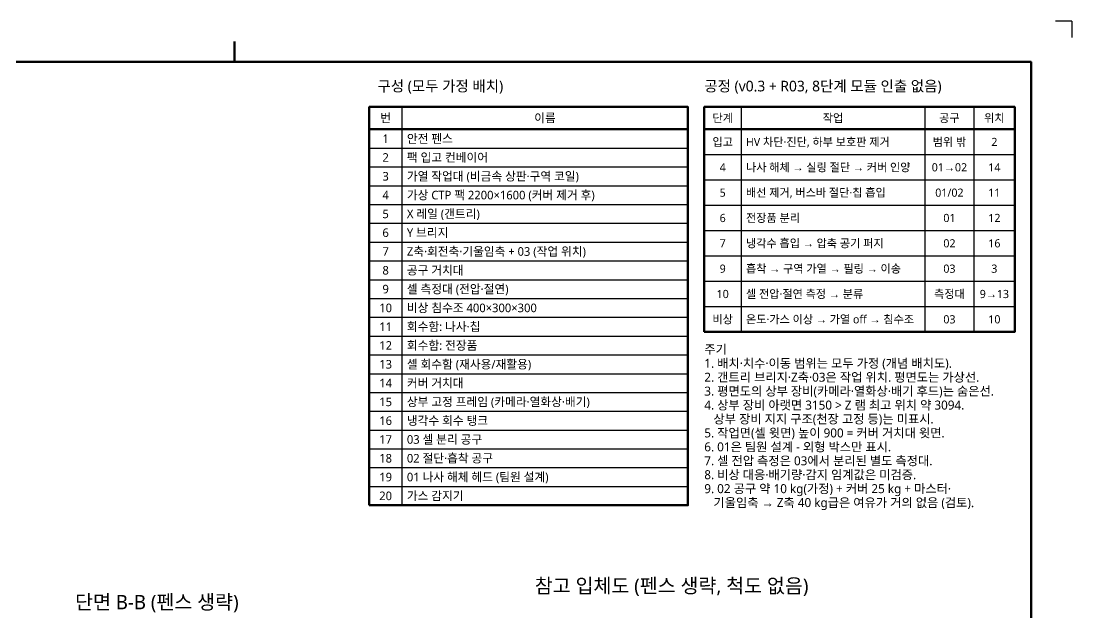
# Model space of a CAD drawing. Header units: millimetres. Extents: x 0 to 1800, y -680 to 297.
# Drawn here: x 162.8 to 420, y 152.1 to 297 of the extents above; entities that cross this region are included whole.
import ezdxf
from ezdxf.enums import TextEntityAlignment as Align

# ---------------------------------------------------------------- set-up
doc = ezdxf.new("R2010")
doc.units = ezdxf.units.MM
for name, color, linetype, lineweight in [('FRAME', 7, 'Continuous', 70), ('TABLE', 7, 'Continuous', 25), ('TABLE_THK', 7, 'Continuous', 50), ('TEXT', 7, 'Continuous', 25)]:
    doc.layers.add(name, color=color, linetype=linetype, lineweight=lineweight)
doc.styles.add('KS', font='malgun.ttf')

# ---------------------------------------------------------------- blocks, each defined once
blk = doc.blocks.new('D-01_R03_1of1')
at = {"layer": 'FRAME'}
blk.add_line((215, 287), (215, 292), dxfattribs=at)
blk.add_lwpolyline([(20, 10), (410, 10), (410, 287), (20, 287)], close=True, dxfattribs=at)
at = {"layer": 'TABLE'}
for p, q in [((420, 297), (416, 297)), ((420, 297), (420, 293)), ((256, 276), (256, 178.5)), ((339, 276), (339, 220.9)), ((384, 276), (384, 220.9)), ((396, 276), (396, 220.9)), ((248, 265.9), (326, 265.9)), ((330, 264.3), (406, 264.3)), ((248, 261.3), (326, 261.3)), ((330, 258.1), (406, 258.1)), ((248, 256.7), (326, 256.7)), ((248, 252.1), (326, 252.1)), ((330, 251.9), (406, 251.9)), ((248, 247.5), (326, 247.5)), ((330, 245.7), (406, 245.7)), ((248, 242.9), (326, 242.9)), ((330, 239.5), (406, 239.5)), ((248, 238.3), (326, 238.3)), ((248, 233.7), (326, 233.7)), ((330, 233.3), (406, 233.3)), ((248, 229.1), (326, 229.1)), ((330, 227.1), (406, 227.1)), ((248, 224.5), (326, 224.5)), ((248, 219.9), (326, 219.9)), ((330, 220.9), (406, 220.9)), ((248, 215.3), (326, 215.3)), ((248, 210.7), (326, 210.7)), ((248, 206.1), (326, 206.1)), ((248, 201.5), (326, 201.5)), ((248, 196.9), (326, 196.9)), ((248, 192.3), (326, 192.3)), ((248, 187.7), (326, 187.7)), ((248, 183.1), (326, 183.1)), ((248, 178.5), (326, 178.5))]:
    blk.add_line(p, q, dxfattribs=at)
at = {"layer": 'TABLE_THK'}
for p, q in [((248, 270.5), (326, 270.5)), ((330, 270.5), (406, 270.5))]:
    blk.add_line(p, q, dxfattribs=at)
for points in [[(248, 178.5), (326, 178.5), (326, 276), (248, 276)], [(330, 220.9), (406, 220.9), (406, 276), (330, 276)]]:
    blk.add_lwpolyline(points, close=True, dxfattribs=at)
at = {"layer": 'TEXT', "style": 'KS'}
for s, height, p in [('구성 (모두 가정 배치)', 2.6, (250, 279)), ('공정 (v0.3 + R03, 8단계 모듈 인출 없음)', 2.6, (330, 279)), ('주기', 2.2, (330, 214.9)), ('1. 배치·치수·이동 범위는 모두 가정 (개념 배치도).', 2.2, (330, 211.49)), ('2. 갠트리 브리지·Z축·03은 작업 위치. 평면도는 가상선.', 2.2, (330, 208.08)), ('3. 평면도의 상부 장비(카메라·열화상·배기 후드)는 숨은선.', 2.2, (330, 204.67)), ('4. 상부 장비 아랫면 3150 > Z 램 최고 위치 약 3094.', 2.2, (330, 201.26)), ('   상부 장비 지지 구조(천장 고정 등)는 미표시.', 2.2, (330, 197.85)), ('5. 작업면(셀 윗면) 높이 900 = 커버 거치대 윗면.', 2.2, (330, 194.44)), ('6. 01은 팀원 설계 - 외형 박스만 표시.', 2.2, (330, 191.03)), ('7. 셀 전압 측정은 03에서 분리된 별도 측정대.', 2.2, (330, 187.62)), ('8. 비상 대응·배기량·감지 임계값은 미검증.', 2.2, (330, 184.21)), ('9. 02 공구 약 10 kg(가정) + 커버 25 kg + 마스터·', 2.2, (330, 180.8)), ('   기울임축 → Z축 40 kg급은 여유가 거의 없음 (검토).', 2.2, (330, 177.39))]:
    blk.add_text(s, height=height, dxfattribs=at).set_placement(p, align=Align.BOTTOM_LEFT)
for s, height, p in [('번', 2.1, (252, 273.25)), ('이름', 2.1, (291, 273.25)), ('단계', 2, (334.5, 273.25)), ('작업', 2, (361.5, 273.25)), ('공구', 2, (390, 273.25)), ('위치', 2, (401, 273.25)), ('1', 2.1, (252, 268.2)), ('입고', 2, (334.5, 267.4)), ('범위 밖', 2, (390, 267.4)), ('2', 2, (401, 267.4)), ('2', 2.1, (252, 263.6)), ('3', 2.1, (252, 259)), ('4', 2, (334.5, 261.2)), ('01→02', 2, (390, 261.2)), ('14', 2, (401, 261.2)), ('4', 2.1, (252, 254.4)), ('5', 2, (334.5, 255)), ('01/02', 2, (390, 255)), ('11', 2, (401, 255)), ('5', 2.1, (252, 249.8)), ('6', 2, (334.5, 248.8)), ('01', 2, (390, 248.8)), ('12', 2, (401, 248.8)), ('6', 2.1, (252, 245.2)), ('7', 2, (334.5, 242.6)), ('02', 2, (390, 242.6)), ('16', 2, (401, 242.6)), ('7', 2.1, (252, 240.6)), ('8', 2.1, (252, 236)), ('9', 2, (334.5, 236.4)), ('03', 2, (390, 236.4)), ('3', 2, (401, 236.4)), ('9', 2.1, (252, 231.4)), ('10', 2, (334.5, 230.2)), ('측정대', 2, (390, 230.2)), ('9→13', 2, (401, 230.2)), ('10', 2.1, (252, 226.8)), ('비상', 2, (334.5, 224)), ('03', 2, (390, 224)), ('10', 2, (401, 224)), ('11', 2.1, (252, 222.2)), ('12', 2.1, (252, 217.6)), ('13', 2.1, (252, 213)), ('14', 2.1, (252, 208.4)), ('15', 2.1, (252, 203.8)), ('16', 2.1, (252, 199.2)), ('17', 2.1, (252, 194.6)), ('18', 2.1, (252, 190)), ('19', 2.1, (252, 185.4)), ('20', 2.1, (252, 180.8))]:
    blk.add_text(s, height=height, dxfattribs=at).set_placement(p, align=Align.MIDDLE_CENTER)
for s, height, p in [('안전 펜스', 2.1, (257.2, 268.2)), ('HV 차단·진단, 하부 보호판 제거', 2, (340.2, 267.4)), ('팩 입고 컨베이어', 2.1, (257.2, 263.6)), ('나사 해체 → 실링 절단 → 커버 인양', 2, (340.2, 261.2)), ('가열 작업대 (비금속 상판·구역 코일)', 2.1, (257.2, 259)), ('가상 CTP 팩 2200×1600 (커버 제거 후)', 2.1, (257.2, 254.4)), ('배선 제거, 버스바 절단·칩 흡입', 2, (340.2, 255)), ('X 레일 (갠트리)', 2.1, (257.2, 249.8)), ('전장품 분리', 2, (340.2, 248.8)), ('Y 브리지', 2.1, (257.2, 245.2)), ('Z축·회전축·기울임축 + 03 (작업 위치)', 2.1, (257.2, 240.6)), ('냉각수 흡입 → 압축 공기 퍼지', 2, (340.2, 242.6)), ('공구 거치대', 2.1, (257.2, 236)), ('흡착 → 구역 가열 → 필링 → 이송', 2, (340.2, 236.4)), ('셀 측정대 (전압·절연)', 2.1, (257.2, 231.4)), ('셀 전압·절연 측정 → 분류', 2, (340.2, 230.2)), ('비상 침수조 400×300×300', 2.1, (257.2, 226.8)), ('온도·가스 이상 → 가열 off → 침수조', 2, (340.2, 224)), ('회수함: 나사·칩', 2.1, (257.2, 222.2)), ('회수함: 전장품', 2.1, (257.2, 217.6)), ('셀 회수함 (재사용/재활용)', 2.1, (257.2, 213)), ('커버 거치대', 2.1, (257.2, 208.4)), ('상부 고정 프레임 (카메라·열화상·배기)', 2.1, (257.2, 203.8)), ('냉각수 회수 탱크', 2.1, (257.2, 199.2)), ('03 셀 분리 공구', 2.1, (257.2, 194.6)), ('02 절단·흡착 공구', 2.1, (257.2, 190)), ('01 나사 해체 헤드 (팀원 설계)', 2.1, (257.2, 185.4)), ('가스 감지기', 2.1, (257.2, 180.8))]:
    blk.add_text(s, height=height, dxfattribs=at).set_placement(p, align=Align.MIDDLE_LEFT)
for s, p in [('참고 입체도 (펜스 생략, 척도 없음)', (322, 156)), ('단면 B-B (펜스 생략)', (196, 152))]:
    blk.add_text(s, height=3.5, dxfattribs=at).set_placement(p, align=Align.BOTTOM_CENTER)

msp = doc.modelspace()

# ---------------------------------------------------------------- block references
msp.add_blockref('D-01_R03_1of1', (0, 0))

doc.saveas('drawing.dxf')
